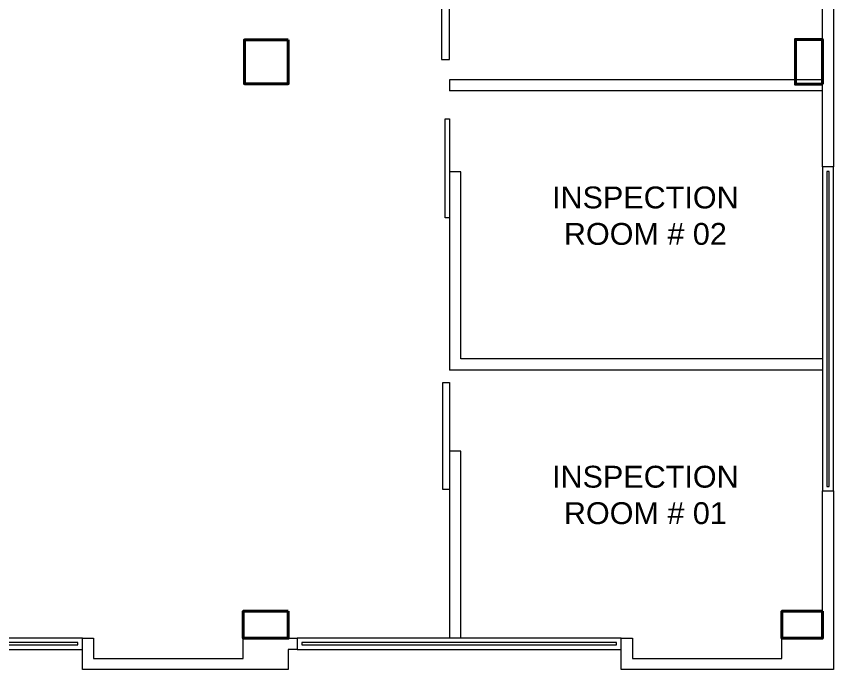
# Model space of a CAD drawing. Header units: inches. Extents: x -98933 to 1585249, y -3352739 to 192771.
# Drawn here: x 25875.5 to 26238.9, y 49650 to 49940.5 of the extents above; entities that cross this region are included whole.
import ezdxf

# ---------------------------------------------------------------- set-up
doc = ezdxf.new("R2010")
doc.units = ezdxf.units.IN
doc.header["$MEASUREMENT"] = 0
doc.header["$PDMODE"] = 35
doc.layers.get('0').update_dxf_attribs({"lineweight": 0})
doc.layers.get('Defpoints').update_dxf_attribs({"lineweight": 0})
for name, color, linetype, lineweight in [('A column', 106, 'Continuous', 40), ('A window', 150, 'Continuous', 0), ('coloum', 220, 'Continuous', 0), ('Layer1', 134, 'Continuous', 0)]:
    doc.layers.add(name, color=color, linetype=linetype, lineweight=lineweight)
doc.styles.add('REG', font='times.ttf')
doc.styles.add('style1', font='arial.ttf')
doc.dimstyles.new('Dim-Pres', dxfattribs={"dimtxt": 5.5, "dimasz": 2, "dimexe": 1.5, "dimexo": 1.5, "dimgap": 1, "dimtad": 3, "dimdec": 0, "dimzin": 3, "dimdsep": 46, "dimlunit": 4, "dimtxsty": 'REG', "dimblk": 'point', "dimcen": 2, "dimclrd": 256, "dimclre": 256, "dimclrt": 7, "dimadec": 0, "dimazin": 0, "dimtfac": 0.75, "dimtdec": 0, "dimtmove": 1, "dimatfit": 3, "dimldrblk": 'point', "dimfxl": 0, "dimtolj": 1, "dimtzin": 0, "dimlwd": -1, "dimlwe": -1, "dimarcsym": 1})

# ---------------------------------------------------------------- blocks, each defined once
blk = doc.blocks.new('A$C0D471ECC')
at = {"layer": 'A window', "ltscale": 30, "elevation": 0.3}
blk.add_lwpolyline([(-50.51, 36.74), (-50.51, 31.74), (93.49, 31.74), (93.49, 36.74), (-50.51, 36.74)], dxfattribs=at)
blk.add_lwpolyline([(-48.51, 34.74), (-48.51, 33.74), (91.49, 33.74), (91.49, 34.74)], close=True, dxfattribs=at)
blk = doc.blocks.new('dot')
at = {"color": 4}
for p, q in [((-1.5, 0), (1.5, 0)), ((0, 1.5), (0, -1.5))]:
    blk.add_line(p, q, dxfattribs=at)
at = {"color": 6, "const_width": 0.5}
blk.add_lwpolyline([(-0.25, 0, 1), (0.25, 0, 1)], format="xyb", close=True, dxfattribs=at)
blk = doc.blocks.new('point')
blk.add_blockref('dot', (0, 0))
blk = doc.blocks.new('*D561')
at = {"layer": 'Defpoints', "color": 0, "ltscale": 30, "transparency": 16777216}
for p in [(25976.64, 50351.05), (25993.35, 50338.81), (25507.35, 49676)]:
    blk.add_point(p, dxfattribs=at)
at = {"layer": 'Layer1', "ltscale": 30, "transparency": 16777216}
for p, q in [((25491.83, 49689.87), (25975.46, 50349.44)), ((25979.87, 50348.69), (25975.43, 50351.94)), ((25493.87, 49685.89), (25489.43, 49689.14))]:
    blk.add_line(p, q, dxfattribs=at)
at = {"layer": 'Layer1', "ltscale": 30, "transparency": 16777216, "xscale": 2, "yscale": 2, "zscale": 2}
for p, rotation in [((25976.64, 50351.05), 53.74918053335664), ((25490.64, 49688.25), 233.7491805333567)]:
    blk.add_blockref('point', p, dxfattribs=dict(at, rotation=rotation))
at = {"layer": 'Layer1', "color": 7, "ltscale": 30, "transparency": 16777216, "insert": (25730.79, 50021.75), "char_height": 5, "attachment_point": 5, "rotation": 53.7492, "style": 'REG'}
blk.add_mtext('\\A1;68\'-6"', dxfattribs=at)

msp = doc.modelspace()

# ---------------------------------------------------------------- linework, layer by layer
at = {"layer": 'A column', "color": 7}
msp.add_lwpolyline([(25996.35, 49930), (25976.85, 49930), (25976.85, 49910.5), (25996.35, 49910.5)], close=True, dxfattribs=at)
for points in [[(26233.85, 49910.25), (26233.85, 49930.25), (26221.85, 49930.25), (26221.85, 49910.25), (26233.85, 49910.25)], [(25996.35, 49676), (25976.35, 49676), (25976.35, 49664), (25996.35, 49664), (25996.35, 49676)], [(26233.85, 49676), (26215.85, 49676), (26215.85, 49664), (26233.85, 49664), (26233.85, 49676)]]:
    msp.add_lwpolyline(points, dxfattribs=at)
at = {"layer": 'coloum', "color": 7, "ltscale": 30}
for p, q in [((26068.1, 49912.31), (26068.1, 49907.31)), ((26233.85, 49912.31), (26068.1, 49912.31)), ((26068.1, 49912.31), (26068.1, 49907.31)), ((26233.85, 49912.31), (26073.1, 49912.31)), ((26233.85, 49907.31), (26068.1, 49907.31)), ((26233.85, 49907.31), (26068.1, 49907.31)), ((26073.1, 49871.31), (26068.1, 49871.31)), ((26068.1, 49871.31), (26068.1, 49788.16)), ((26073.1, 49788.16), (26073.1, 49871.31)), ((26068.1, 49788.16), (26068.1, 49783.16)), ((26233.85, 49788.16), (26073.1, 49788.16)), ((26233.85, 49783.16), (26068.1, 49783.16)), ((26073.1, 49747.16), (26068.1, 49747.16)), ((26068.1, 49747.16), (26068.1, 49664)), ((26073.1, 49664), (26073.1, 49747.16))]:
    msp.add_line(p, q, dxfattribs=at)
for points in [[(26068.1, 49976.69), (26064.49, 49976.69), (26064.49, 49921.27), (26068.1, 49921.27)], [(26233.85, 49966), (26238.85, 49966), (26238.85, 49873.5), (26233.85, 49873.5)], [(26068.1, 49850.83), (26066.14, 49850.83), (26066.14, 49894.86), (26068.1, 49894.86)], [(26068.1, 49730.08), (26065.13, 49730.08), (26065.13, 49777.72), (26068.1, 49777.72)]]:
    msp.add_lwpolyline(points, close=True, dxfattribs=at)
for points in [[(26144.35, 49664), (26149.35, 49664), (26149.35, 49655), (26215.85, 49655), (26215.85, 49664), (26233.85, 49664), (26233.85, 49729.5), (26238.85, 49729.5), (26238.85, 49650), (26144.35, 49650), (26144.35, 49664)], [(25904.85, 49664), (25909.85, 49664), (25909.85, 49655), (25976.35, 49655), (25976.35, 49664), (26000.35, 49664), (26000.35, 49659), (25996.35, 49659), (25996.35, 49650), (25904.85, 49650), (25904.85, 49664)]]:
    msp.add_lwpolyline(points, dxfattribs=at)

# ---------------------------------------------------------------- block references
at = {"layer": 'coloum', "color": 7, "ltscale": 30, "rotation": 270}
msp.add_blockref('A$C0D471ECC', (26202.11, 49822.99, -0.3), dxfattribs=at)
at = {"layer": 'coloum', "color": 7, "ltscale": 30}
for p in [(25811.36, 49627.27, -0.3), (26050.86, 49627.27, -0.3)]:
    msp.add_blockref('A$C0D471ECC', p, dxfattribs=at)

# ---------------------------------------------------------------- texts
at = {"layer": 'coloum', "color": 7, "lineweight": 13, "char_height": 9.72, "width": 98.0286, "attachment_point": 2, "style": 'style1'}
for s, insert in [('INSPECTION ROOM # 02', (26155.13, 49864.81)), ('INSPECTION ROOM # 01', (26155.13, 49740.65))]:
    msp.add_mtext(s, dxfattribs=dict(at, insert=insert))

# ---------------------------------------------------------------- dimensions: what is measured, and where the dimension line sits
at = {"layer": 'Layer1', "color": 1, "ltscale": 30}
dim = msp.add_aligned_dim(p1=(25507.35, 49676), p2=(25993.35, 50338.81), distance=20.72, dimstyle='Dim-Pres', override={"dimtxt": 5, "dimfxl": 4, "dimfxlon": 1}, dxfattribs=at)
dim.commit()
dim.dimension.update_dxf_attribs({"geometry": '*D561', "text_midpoint": (25730.79, 50021.75)})

doc.saveas('drawing.dxf')
